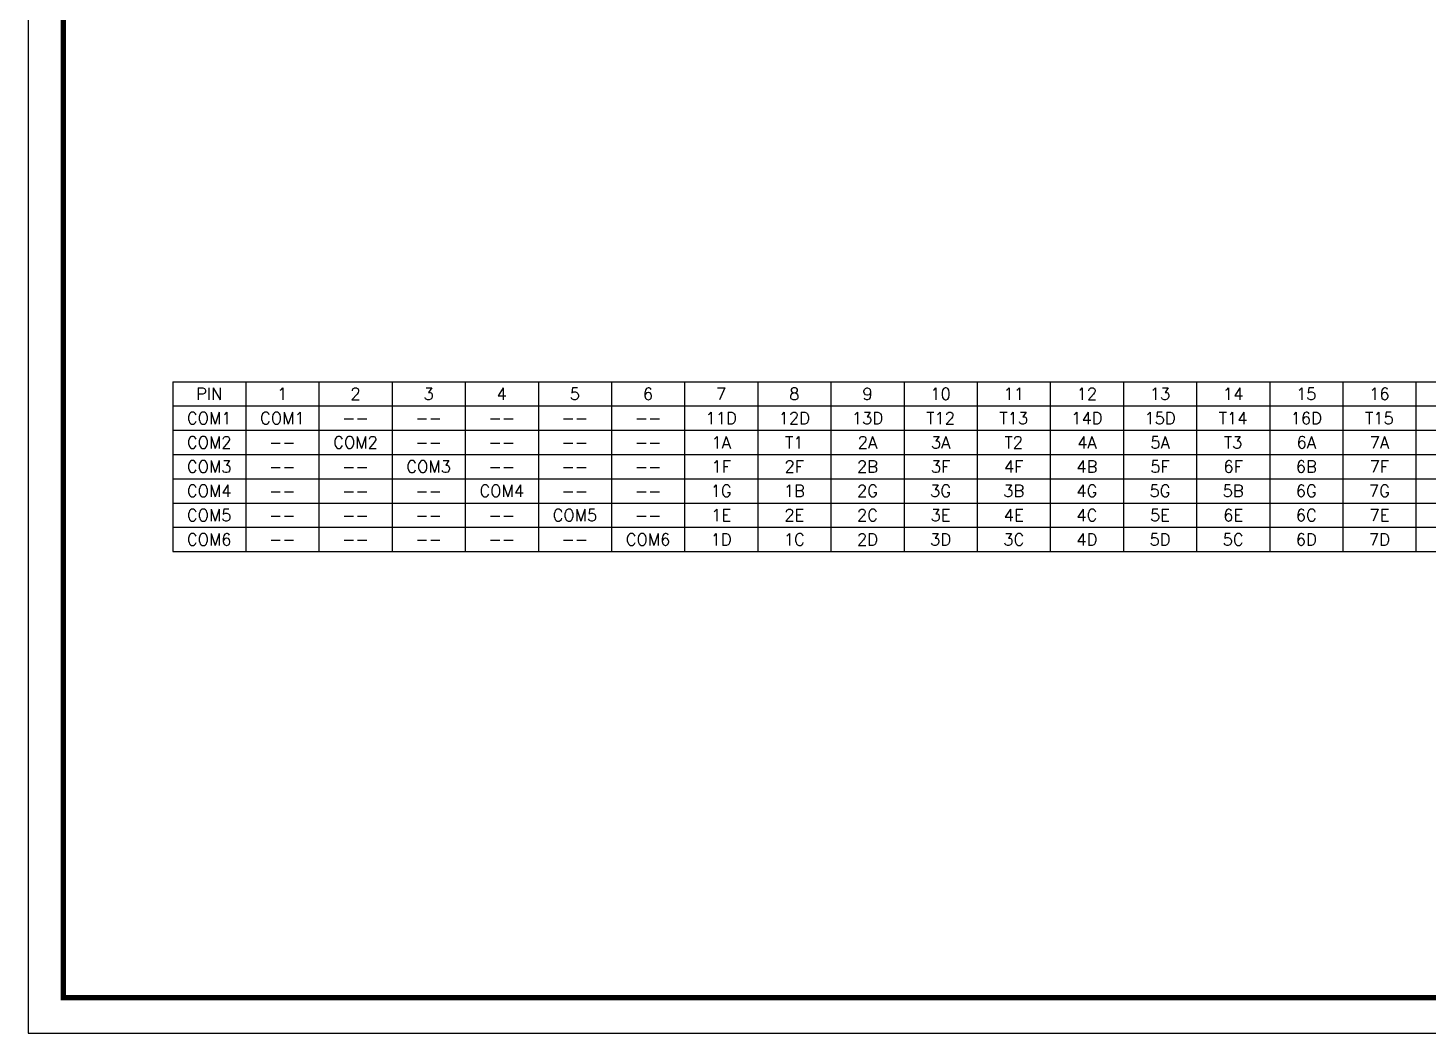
# Model space of a CAD drawing. Header units: inches. Extents: x 782 to 1065, y -130 to 27.
# Drawn here: x 926.7 to 994.7, y -129.8 to -81 of the extents above; entities that cross this region are included whole.
import ezdxf
from ezdxf.enums import TextEntityAlignment as Align

# ---------------------------------------------------------------- set-up
doc = ezdxf.new("R2010")
doc.units = ezdxf.units.IN
doc.header["$LTSCALE"] = 3
doc.header["$MEASUREMENT"] = 0
doc.layers.add('K', color=92, linetype='Continuous')
doc.styles.add('SSSoft_Log', font='ROMANS')

msp = doc.modelspace()

# ---------------------------------------------------------------- linework, layer by layer
for p, q in [((933.764, -98.185), (1058.099, -98.185)), ((933.764, -98.185), (933.764, -106.437)), ((937.316, -98.185), (937.316, -106.437)), ((940.869, -98.185), (940.869, -106.437)), ((944.421, -98.185), (944.421, -106.437)), ((947.973, -98.185), (947.973, -106.437)), ((951.526, -98.185), (951.526, -106.437)), ((955.078, -98.185), (955.078, -106.437)), ((958.631, -98.185), (958.631, -106.437)), ((962.183, -98.185), (962.183, -106.437)), ((965.736, -98.185), (965.736, -106.437)), ((969.288, -98.185), (969.288, -106.437)), ((972.841, -98.185), (972.841, -106.437)), ((976.393, -98.185), (976.393, -106.437)), ((979.945, -98.185), (979.945, -106.437)), ((983.498, -98.185), (983.498, -106.437)), ((987.05, -98.185), (987.05, -106.437)), ((990.603, -98.185), (990.603, -106.437)), ((994.155, -98.185), (994.155, -106.437)), ((933.764, -99.364), (1058.099, -99.364)), ((933.764, -100.542), (1058.099, -100.542)), ((933.764, -101.721), (1058.099, -101.721)), ((933.764, -102.9), (1058.099, -102.9)), ((933.764, -104.079), (1058.099, -104.079)), ((933.764, -105.258), (1058.099, -105.258)), ((933.764, -106.437), (1058.099, -106.437))]:
    msp.add_line(p, q)
at = {"layer": 'K'}
msp.add_lwpolyline([(926.737, -129.824), (1064.737, -129.824), (1064.737, -32.181), (926.737, -32.181)], close=True, dxfattribs=at)
msp.add_lwpolyline([(926.737, -129.824), (1064.737, -129.824), (1064.737, -32.181), (926.737, -32.181)], close=True, dxfattribs=at)
at = {"layer": 'K', "const_width": 0.258}
msp.add_lwpolyline([(1063.018, -128.104), (1063.018, -33.901), (928.456, -33.901), (928.456, -128.104)], close=True, dxfattribs=at)

# ---------------------------------------------------------------- texts
at = {"style": 'SSSoft_Log'}
for s, height, p in [('PIN', 0.5806, (935.54, -98.774)), ('1', 0.581, (939.092, -98.774)), ('2', 0.581, (942.645, -98.774)), ('3', 0.581, (946.197, -98.774)), ('4', 0.581, (949.75, -98.774)), ('5', 0.581, (953.302, -98.774)), ('6', 0.581, (956.855, -98.774)), ('7', 0.581, (960.407, -98.774)), ('8', 0.581, (963.959, -98.774)), ('9', 0.581, (967.512, -98.774)), ('10', 0.5806, (971.064, -98.774)), ('11', 0.5806, (974.617, -98.774)), ('12', 0.5806, (978.169, -98.774)), ('13', 0.5806, (981.722, -98.774)), ('14', 0.5806, (985.274, -98.774)), ('15', 0.5806, (988.826, -98.774)), ('16', 0.5806, (992.379, -98.774)), ('COM1', 0.5806, (935.54, -99.953)), ('COM1', 0.5806, (939.092, -99.953)), ('11D', 0.5806, (960.407, -99.953)), ('12D', 0.5806, (963.959, -99.953)), ('13D', 0.5806, (967.512, -99.953)), ('T12', 0.5806, (971.064, -99.953)), ('T13', 0.5806, (974.617, -99.953)), ('14D', 0.5806, (978.169, -99.953)), ('15D', 0.5806, (981.722, -99.953)), ('T14', 0.5806, (985.274, -99.953)), ('16D', 0.5806, (988.826, -99.953)), ('T15', 0.5806, (992.379, -99.953)), ('--', 0.5806, (942.645, -99.953)), ('--', 0.5806, (946.197, -99.953)), ('--', 0.5806, (949.75, -99.953)), ('--', 0.5806, (953.302, -99.953)), ('--', 0.5806, (956.855, -99.953)), ('COM2', 0.5806, (935.54, -101.132)), ('--', 0.5806, (939.092, -101.132)), ('COM2', 0.5806, (942.645, -101.132)), ('--', 0.5806, (946.197, -101.132)), ('--', 0.5806, (949.75, -101.132)), ('--', 0.5806, (953.302, -101.132)), ('--', 0.5806, (956.855, -101.132)), ('1A', 0.5806, (960.407, -101.132)), ('T1', 0.5806, (963.959, -101.132)), ('2A', 0.5806, (967.512, -101.132)), ('3A', 0.5806, (971.064, -101.132)), ('T2', 0.5806, (974.617, -101.132)), ('4A', 0.5806, (978.169, -101.132)), ('5A', 0.5806, (981.722, -101.132)), ('T3', 0.5806, (985.274, -101.132)), ('6A', 0.5806, (988.826, -101.132)), ('7A', 0.5806, (992.379, -101.132)), ('COM3', 0.5806, (935.54, -102.311)), ('--', 0.5806, (939.092, -102.311)), ('--', 0.5806, (942.645, -102.311)), ('COM3', 0.5806, (946.197, -102.311)), ('--', 0.5806, (949.75, -102.311)), ('--', 0.5806, (953.302, -102.311)), ('--', 0.5806, (956.855, -102.311)), ('1F', 0.5806, (960.407, -102.311)), ('2F', 0.5806, (963.959, -102.311)), ('2B', 0.5806, (967.512, -102.311)), ('3F', 0.5806, (971.064, -102.311)), ('4F', 0.5806, (974.617, -102.311)), ('4B', 0.5806, (978.169, -102.311)), ('5F', 0.5806, (981.722, -102.311)), ('6F', 0.5806, (985.274, -102.311)), ('6B', 0.5806, (988.826, -102.311)), ('7F', 0.5806, (992.379, -102.311)), ('COM4', 0.5806, (935.54, -103.49)), ('COM4', 0.5806, (949.75, -103.49)), ('1G', 0.5806, (960.407, -103.49)), ('1B', 0.5806, (963.959, -103.49)), ('2G', 0.5806, (967.512, -103.49)), ('3G', 0.5806, (971.064, -103.49)), ('3B', 0.5806, (974.617, -103.49)), ('4G', 0.5806, (978.169, -103.49)), ('5G', 0.5806, (981.722, -103.49)), ('5B', 0.5806, (985.274, -103.49)), ('6G', 0.5806, (988.826, -103.49)), ('7G', 0.5806, (992.379, -103.49)), ('--', 0.5806, (939.092, -103.49)), ('--', 0.5806, (942.645, -103.49)), ('--', 0.5806, (946.197, -103.49)), ('--', 0.5806, (953.302, -103.49)), ('--', 0.5806, (956.855, -103.49)), ('COM5', 0.5806, (935.54, -104.668)), ('--', 0.5806, (939.092, -104.668)), ('--', 0.5806, (942.645, -104.668)), ('--', 0.5806, (946.197, -104.668)), ('--', 0.5806, (949.75, -104.668)), ('COM5', 0.5806, (953.302, -104.668)), ('--', 0.5806, (956.855, -104.668)), ('1E', 0.5806, (960.407, -104.668)), ('2E', 0.5806, (963.959, -104.668)), ('2C', 0.5806, (967.512, -104.668)), ('3E', 0.5806, (971.064, -104.668)), ('4E', 0.5806, (974.617, -104.668)), ('4C', 0.5806, (978.169, -104.668)), ('5E', 0.5806, (981.722, -104.668)), ('6E', 0.5806, (985.274, -104.668)), ('6C', 0.5806, (988.826, -104.668)), ('7E', 0.5806, (992.379, -104.668)), ('COM6', 0.5806, (935.54, -105.847)), ('--', 0.5806, (939.092, -105.847)), ('--', 0.5806, (942.645, -105.847)), ('--', 0.5806, (946.197, -105.847)), ('--', 0.5806, (949.75, -105.847)), ('--', 0.5806, (953.302, -105.847)), ('COM6', 0.5806, (956.855, -105.847)), ('1D', 0.5806, (960.407, -105.847)), ('1C', 0.5806, (963.959, -105.847)), ('2D', 0.5806, (967.512, -105.847)), ('3D', 0.5806, (971.064, -105.847)), ('3C', 0.5806, (974.617, -105.847)), ('4D', 0.5806, (978.169, -105.847)), ('5D', 0.5806, (981.722, -105.847)), ('5C', 0.5806, (985.274, -105.847)), ('6D', 0.5806, (988.826, -105.847)), ('7D', 0.5806, (992.379, -105.847))]:
    msp.add_text(s, height=height, dxfattribs=at).set_placement(p, align=Align.MIDDLE)

doc.saveas('drawing.dxf')
